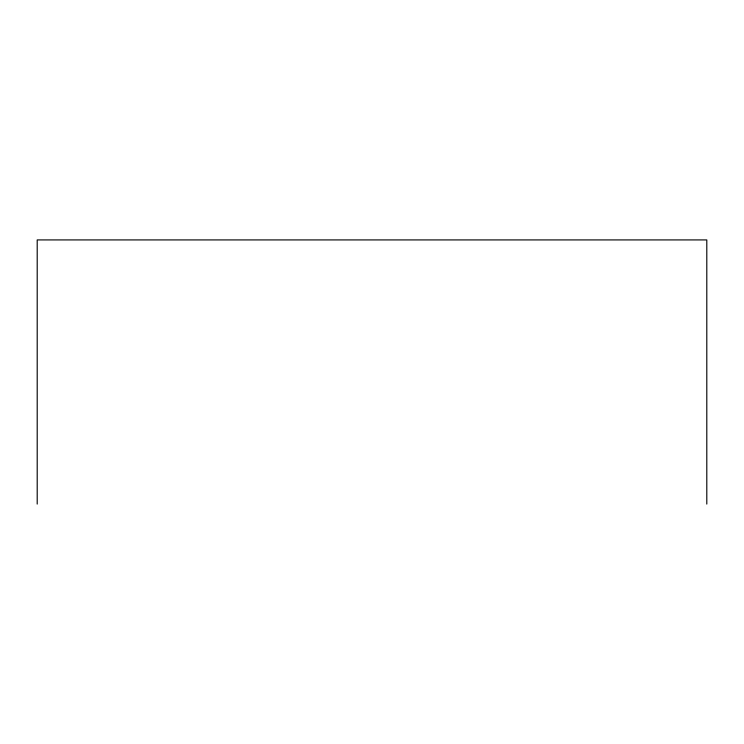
<?xml version="1.0" encoding="UTF-8"?>
<svg xmlns="http://www.w3.org/2000/svg" width="744" height="744" viewBox="0 0 744 744"><rect width="100%" height="100%" fill="white"/><g stroke="black" fill="none" stroke-linecap="round" stroke-linejoin="round"><path stroke-width="1.12" d="M706.8 504.079L706.8 239.921L37.2 239.921L37.2 504.079"/></g></svg>
